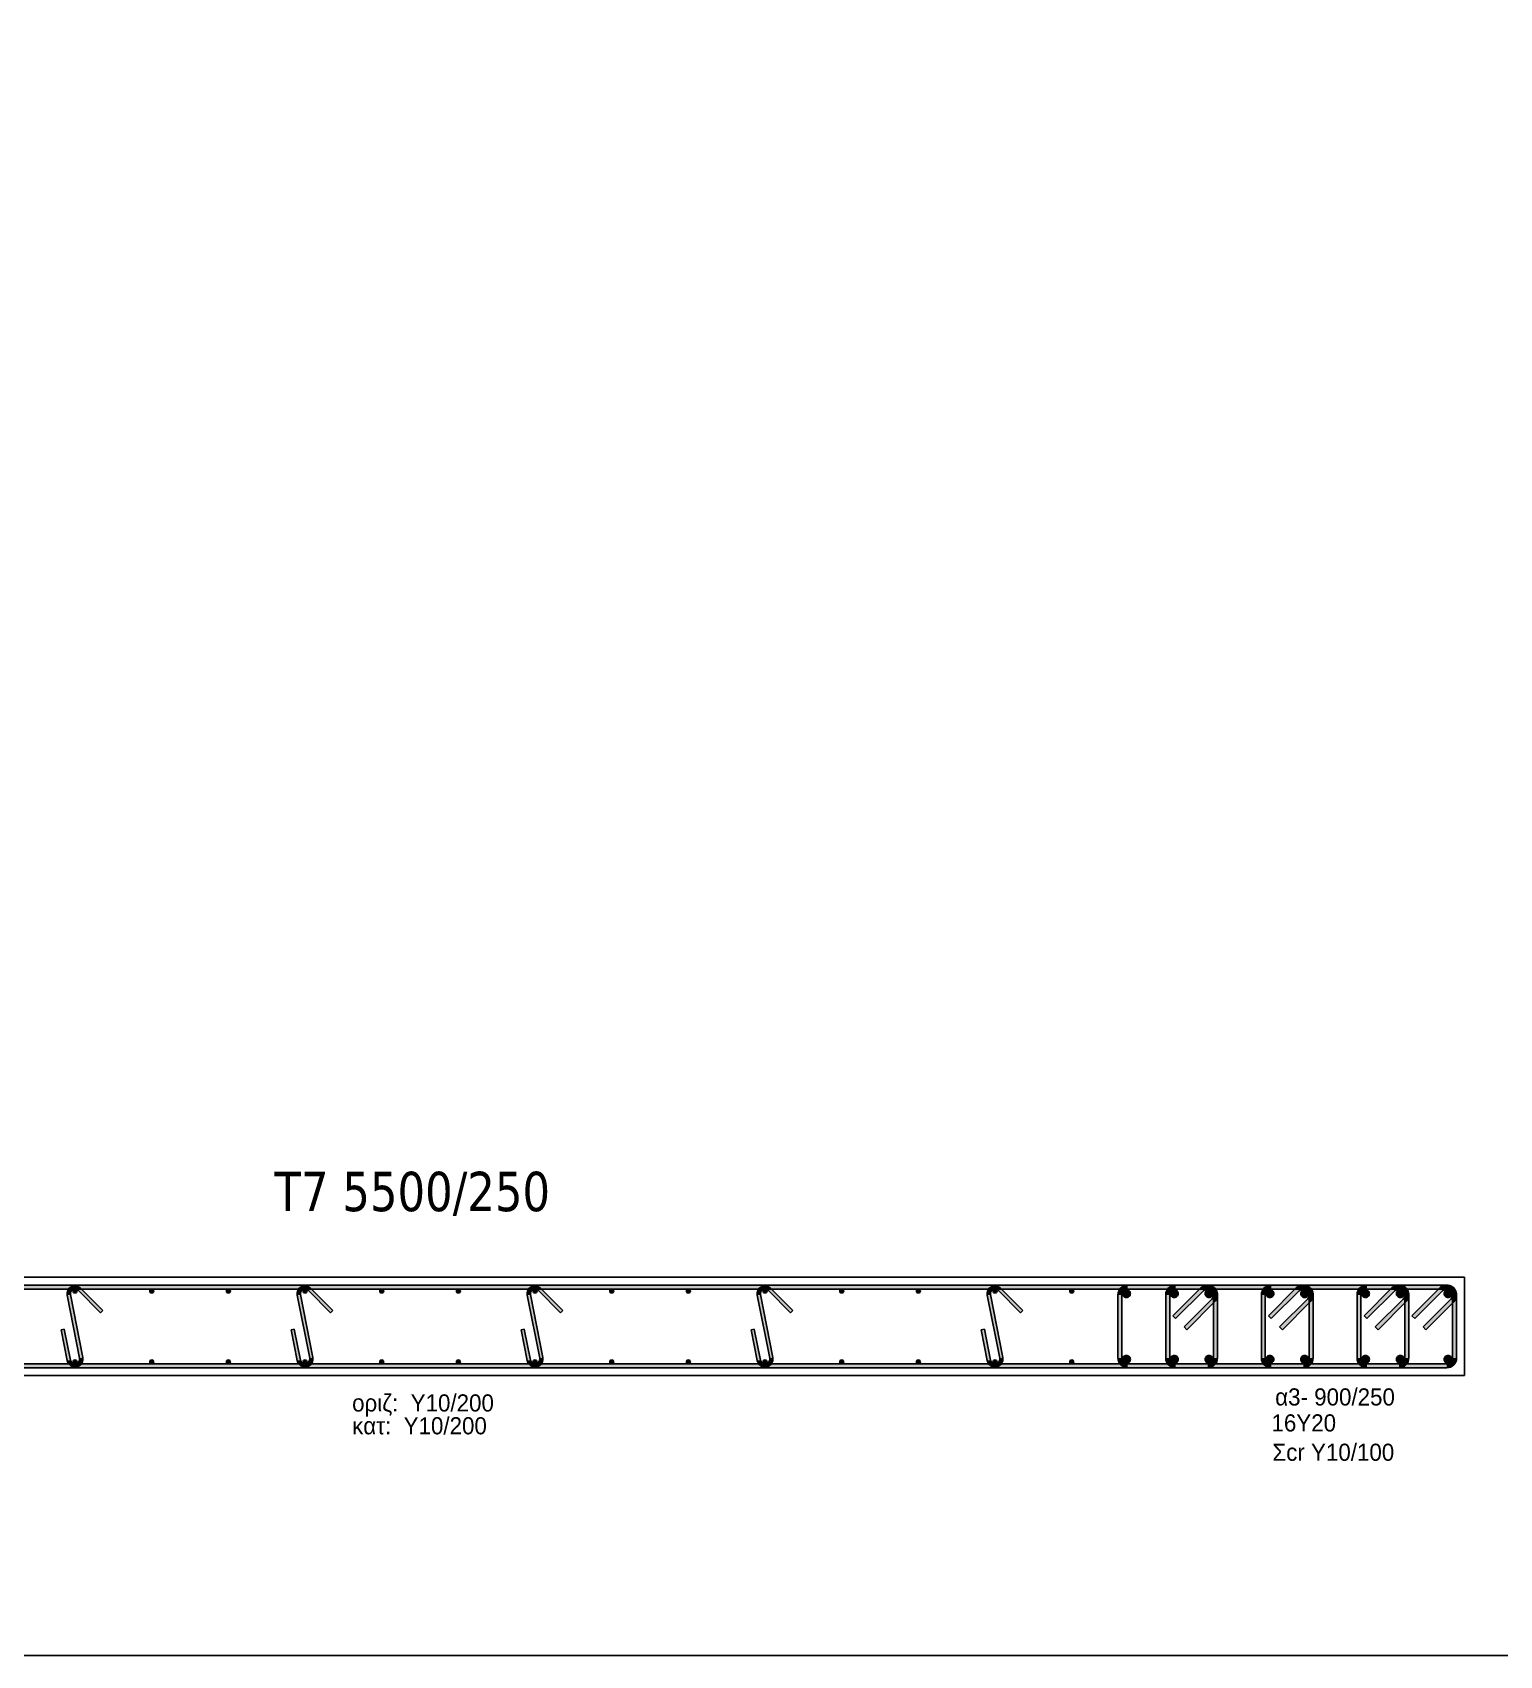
# Model space of a CAD drawing. Header units: millimetres. Extents: x -2171 to 1563, y -1758 to -1505.
# Drawn here: x 213.46 to 232.09, y -1630.29 to -1609.69 of the extents above; entities that cross this region are included whole.
import ezdxf

# ---------------------------------------------------------------- set-up
doc = ezdxf.new("R2010")
doc.units = ezdxf.units.MM
for name, color, linetype in [('-S_TEXT', 3, 'Continuous'), ('Col_Det', 7, 'Continuous'), ('Col_Det_Fill', 7, 'Continuous'), ('pinakaki', 153, 'Continuous')]:
    doc.layers.add(name, color=color, linetype=linetype)
doc.styles.add('S1Arl22_b_934_161', font='arial.ttf', dxfattribs={"width": 0.933629, "height": 0.002175})
doc.styles.get("Standard").update_dxf_attribs({"font": 'tahoma.ttf'})

msp = doc.modelspace()

# ---------------------------------------------------------------- hatches: boundary and pattern name
at = {"layer": 'Col_Det_Fill'}
for color, points in [(252, [(228.4475, -1625.6411), (228.4475, -1625.5911), (207.3444, -1625.5911), (207.3444, -1625.6411)]), (252, [(213.9033, -1625.7204), (213.9426, -1625.7127, -0.7407348), (214.0439, -1625.6587), (214.0721, -1625.6304, 0.7407348)]), (133, [(213.9764, -1625.6661, 0.4142136), (214.0014, -1625.6911, 0.4142136), (214.0264, -1625.6661, 0.4142136), (214.0014, -1625.6411, 0.4142136)]), (252, [(214.0721, -1625.6304), (214.0439, -1625.6587), (214.3267, -1625.9415), (214.355, -1625.9133)]), (133, [(214.9501, -1625.6661, 0.4142136), (214.9751, -1625.6911, 0.4142136), (215.0001, -1625.6661, 0.4142136), (214.9751, -1625.6411, 0.4142136)]), (133, [(215.9237, -1625.6661, 0.4142136), (215.9487, -1625.6911, 0.4142136), (215.9737, -1625.6661, 0.4142136), (215.9487, -1625.6411, 0.4142136)]), (252, [(216.8242, -1625.7204), (216.8635, -1625.7127, -0.7407348), (216.9648, -1625.6587), (216.993, -1625.6304, 0.7407348)]), (133, [(216.8973, -1625.6661, 0.4142136), (216.9223, -1625.6911, 0.4142136), (216.9473, -1625.6661, 0.4142136), (216.9223, -1625.6411, 0.4142136)]), (252, [(216.993, -1625.6304), (216.9648, -1625.6587), (217.2476, -1625.9415), (217.2759, -1625.9133)]), (133, [(217.871, -1625.6661, 0.4142136), (217.896, -1625.6911, 0.4142136), (217.921, -1625.6661, 0.4142136), (217.896, -1625.6411, 0.4142136)]), (133, [(218.8446, -1625.6661, 0.4142136), (218.8696, -1625.6911, 0.4142136), (218.8946, -1625.6661, 0.4142136), (218.8696, -1625.6411, 0.4142136)]), (252, [(219.7451, -1625.7204), (219.7843, -1625.7127, -0.7407348), (219.8856, -1625.6587), (219.9139, -1625.6304, 0.7407348)]), (133, [(219.8182, -1625.6661, 0.4142136), (219.8432, -1625.6911, 0.4142136), (219.8682, -1625.6661, 0.4142136), (219.8432, -1625.6411, 0.4142136)]), (252, [(219.9139, -1625.6304), (219.8856, -1625.6587), (220.1685, -1625.9415), (220.1968, -1625.9133)]), (133, [(220.7919, -1625.6661, 0.4142136), (220.8169, -1625.6911, 0.4142136), (220.8419, -1625.6661, 0.4142136), (220.8169, -1625.6411, 0.4142136)]), (133, [(221.7655, -1625.6661, 0.4142136), (221.7905, -1625.6911, 0.4142136), (221.8155, -1625.6661, 0.4142136), (221.7905, -1625.6411, 0.4142136)]), (252, [(222.666, -1625.7204), (222.7052, -1625.7127, -0.7407348), (222.8065, -1625.6587), (222.8348, -1625.6304, 0.7407348)]), (133, [(222.7391, -1625.6661, 0.4142136), (222.7641, -1625.6911, 0.4142136), (222.7891, -1625.6661, 0.4142136), (222.7641, -1625.6411, 0.4142136)]), (252, [(222.8348, -1625.6304), (222.8065, -1625.6587), (223.0894, -1625.9415), (223.1177, -1625.9133)]), (133, [(223.7127, -1625.6661, 0.4142136), (223.7377, -1625.6911, 0.4142136), (223.7627, -1625.6661, 0.4142136), (223.7377, -1625.6411, 0.4142136)]), (133, [(224.6864, -1625.6661, 0.4142136), (224.7114, -1625.6911, 0.4142136), (224.7364, -1625.6661, 0.4142136), (224.7114, -1625.6411, 0.4142136)]), (252, [(225.5869, -1625.7204), (225.6261, -1625.7127, -0.7407348), (225.7274, -1625.6587), (225.7557, -1625.6304, 0.7407348)]), (133, [(225.66, -1625.6661, 0.4142136), (225.685, -1625.6911, 0.4142136), (225.71, -1625.6661, 0.4142136), (225.685, -1625.6411, 0.4142136)]), (252, [(225.7557, -1625.6304), (225.7274, -1625.6587), (226.0103, -1625.9415), (226.0386, -1625.9133)]), (133, [(226.6336, -1625.6661, 0.4142136), (226.6586, -1625.6911, 0.4142136), (226.6836, -1625.6661, 0.4142136), (226.6586, -1625.6411, 0.4142136)]), (252, [(227.371, -1625.6411), (227.371, -1625.5911, 0.4142136), (227.246, -1625.7161), (227.296, -1625.7161, -0.4142136)]), (252, [(231.421, -1625.6411), (231.421, -1625.5911), (227.371, -1625.5911), (227.371, -1625.6411)]), (252, [(227.9781, -1625.6411), (227.9781, -1625.5911, 0.4142136), (227.8531, -1625.7161), (227.9031, -1625.7161, -0.4142136)]), (252, [(228.3322, -1625.6631), (228.2969, -1625.6277), (227.9433, -1625.9813), (227.9787, -1626.0166)]), (252, [(228.3852, -1625.6411), (228.3852, -1625.5911), (227.9781, -1625.5911), (227.9781, -1625.6411)]), (252, [(228.4602, -1625.7161), (228.5102, -1625.7161, 0.6681786), (228.2969, -1625.6277), (228.3322, -1625.6631, -0.6681786)]), (252, [(228.4383, -1625.7692), (228.4736, -1625.8045, 0.6681786), (228.3852, -1625.5911), (228.3852, -1625.6411, -0.6681786)]), (252, [(229.1924, -1625.6411), (229.1924, -1625.5911, 0.4142136), (229.0674, -1625.7161), (229.1174, -1625.7161, -0.4142136)]), (252, [(229.5465, -1625.6631), (229.5111, -1625.6277), (229.1576, -1625.9813), (229.1929, -1626.0166)]), (252, [(229.5995, -1625.6411), (229.5995, -1625.5911), (229.1924, -1625.5911), (229.1924, -1625.6411)]), (252, [(229.6745, -1625.7161), (229.7245, -1625.7161, 0.6681786), (229.5111, -1625.6277), (229.5465, -1625.6631, -0.6681786)]), (252, [(229.6526, -1625.7692), (229.6879, -1625.8045, 0.6681786), (229.5995, -1625.5911), (229.5995, -1625.6411, -0.6681786)]), (252, [(230.4067, -1625.6411), (230.4067, -1625.5911, 0.4142136), (230.2817, -1625.7161), (230.3317, -1625.7161, -0.4142136)]), (252, [(230.7608, -1625.6631), (230.7254, -1625.6277), (230.3719, -1625.9813), (230.4072, -1626.0166)]), (252, [(230.8138, -1625.6411), (230.8138, -1625.5911), (230.4067, -1625.5911), (230.4067, -1625.6411)]), (252, [(230.8888, -1625.7161), (230.9388, -1625.7161, 0.6681786), (230.7254, -1625.6277), (230.7608, -1625.6631, -0.6681786)]), (252, [(230.8668, -1625.7692), (230.9022, -1625.8045, 0.6681786), (230.8138, -1625.5911), (230.8138, -1625.6411, -0.6681786)]), (252, [(231.3679, -1625.6631), (231.3326, -1625.6277), (230.979, -1625.9813), (231.0144, -1626.0166)]), (252, [(231.496, -1625.7161), (231.546, -1625.7161, 0.6681786), (231.3326, -1625.6277), (231.3679, -1625.6631, -0.6681786)]), (252, [(231.474, -1625.7692), (231.5093, -1625.8045, 0.6681786), (231.421, -1625.5911), (231.421, -1625.6411, -0.6681786)]), (252, [(214.0603, -1626.5196), (214.0996, -1626.5119), (213.9426, -1625.7127), (213.9033, -1625.7204)]), (252, [(216.9812, -1626.5196), (217.0205, -1626.5119), (216.8635, -1625.7127), (216.8242, -1625.7204)]), (252, [(219.9021, -1626.5196), (219.9413, -1626.5119), (219.7843, -1625.7127), (219.7451, -1625.7204)]), (252, [(222.823, -1626.5196), (222.8622, -1626.5119), (222.7052, -1625.7127), (222.666, -1625.7204)]), (252, [(225.7439, -1626.5196), (225.7831, -1626.5119), (225.6261, -1625.7127), (225.5869, -1625.7204)]), (252, [(227.296, -1625.7161), (227.246, -1625.7161), (227.246, -1626.5161), (227.296, -1626.5161)]), (12, [(227.4033, -1625.6985, 0.4142136), (227.3533, -1625.6485, 0.4142136), (227.3033, -1625.6985, 0.4142136), (227.3533, -1625.7485, 0.4142136)]), (252, [(227.9031, -1625.7161), (227.8531, -1625.7161), (227.8531, -1626.5161), (227.9031, -1626.5161)]), (56, [(228.0104, -1625.6985, 0.4142136), (227.9604, -1625.6485, 0.4142136), (227.9104, -1625.6985, 0.4142136), (227.9604, -1625.7485, 0.4142136)]), (252, [(228.0847, -1626.1227), (228.1201, -1626.1581), (228.4736, -1625.8045), (228.4383, -1625.7692)]), (56, [(228.4529, -1625.6985, 0.4142136), (228.4029, -1625.6485, 0.4142136), (228.3529, -1625.6985, 0.4142136), (228.4029, -1625.7485, 0.4142136)]), (252, [(228.4602, -1626.5161), (228.5102, -1626.5161), (228.5102, -1625.7161), (228.4602, -1625.7161)]), (252, [(229.1174, -1625.7161), (229.0674, -1625.7161), (229.0674, -1626.5161), (229.1174, -1626.5161)]), (56, [(229.2247, -1625.6985, 0.4142136), (229.1747, -1625.6485, 0.4142136), (229.1247, -1625.6985, 0.4142136), (229.1747, -1625.7485, 0.4142136)]), (252, [(229.299, -1626.1227), (229.3344, -1626.1581), (229.6879, -1625.8045), (229.6526, -1625.7692)]), (56, [(229.6672, -1625.6985, 0.4142136), (229.6172, -1625.6485, 0.4142136), (229.5672, -1625.6985, 0.4142136), (229.6172, -1625.7485, 0.4142136)]), (252, [(229.6745, -1626.5161), (229.7245, -1626.5161), (229.7245, -1625.7161), (229.6745, -1625.7161)]), (252, [(230.3317, -1625.7161), (230.2817, -1625.7161), (230.2817, -1626.5161), (230.3317, -1626.5161)]), (56, [(230.439, -1625.6985, 0.4142136), (230.389, -1625.6485, 0.4142136), (230.339, -1625.6985, 0.4142136), (230.389, -1625.7485, 0.4142136)]), (252, [(230.5133, -1626.1227), (230.5487, -1626.1581), (230.9022, -1625.8045), (230.8668, -1625.7692)]), (56, [(230.8815, -1625.6985, 0.4142136), (230.8315, -1625.6485, 0.4142136), (230.7815, -1625.6985, 0.4142136), (230.8315, -1625.7485, 0.4142136)]), (252, [(230.8888, -1626.5161), (230.9388, -1626.5161), (230.9388, -1625.7161), (230.8888, -1625.7161)]), (252, [(231.1204, -1626.1227), (231.1558, -1626.1581), (231.5093, -1625.8045), (231.474, -1625.7692)]), (12, [(231.4886, -1625.6985, 0.4142136), (231.4386, -1625.6485, 0.4142136), (231.3886, -1625.6985, 0.4142136), (231.4386, -1625.7485, 0.4142136)]), (252, [(231.496, -1626.5161), (231.546, -1626.5161), (231.546, -1625.7161), (231.496, -1625.7161)]), (252, [(213.8654, -1626.1502), (213.8262, -1626.1579), (213.9033, -1626.5504), (213.9426, -1626.5427)]), (252, [(216.7863, -1626.1502), (216.7471, -1626.1579), (216.8242, -1626.5504), (216.8635, -1626.5427)]), (252, [(219.7072, -1626.1502), (219.668, -1626.1579), (219.7451, -1626.5504), (219.7843, -1626.5427)]), (252, [(222.6281, -1626.1502), (222.5889, -1626.1579), (222.666, -1626.5504), (222.7052, -1626.5427)]), (252, [(225.549, -1626.1502), (225.5098, -1626.1579), (225.5869, -1626.5504), (225.6261, -1626.5427)]), (252, [(207.3444, -1626.5911), (207.3444, -1626.6411), (228.4475, -1626.6411), (228.4475, -1626.5911)]), (252, [(213.9426, -1626.5427), (213.9033, -1626.5504, 1), (214.0996, -1626.5119), (214.0603, -1626.5196, -1)]), (133, [(213.9764, -1626.5661, 0.4142136), (214.0014, -1626.5911, 0.4142136), (214.0264, -1626.5661, 0.4142136), (214.0014, -1626.5411, 0.4142136)]), (133, [(214.9501, -1626.5661, 0.4142136), (214.9751, -1626.5911, 0.4142136), (215.0001, -1626.5661, 0.4142136), (214.9751, -1626.5411, 0.4142136)]), (133, [(215.9237, -1626.5661, 0.4142136), (215.9487, -1626.5911, 0.4142136), (215.9737, -1626.5661, 0.4142136), (215.9487, -1626.5411, 0.4142136)]), (252, [(216.8635, -1626.5427), (216.8242, -1626.5504, 1), (217.0205, -1626.5119), (216.9812, -1626.5196, -1)]), (133, [(216.8973, -1626.5661, 0.4142136), (216.9223, -1626.5911, 0.4142136), (216.9473, -1626.5661, 0.4142136), (216.9223, -1626.5411, 0.4142136)]), (133, [(217.871, -1626.5661, 0.4142136), (217.896, -1626.5911, 0.4142136), (217.921, -1626.5661, 0.4142136), (217.896, -1626.5411, 0.4142136)]), (133, [(218.8446, -1626.5661, 0.4142136), (218.8696, -1626.5911, 0.4142136), (218.8946, -1626.5661, 0.4142136), (218.8696, -1626.5411, 0.4142136)]), (252, [(219.7843, -1626.5427), (219.7451, -1626.5504, 1), (219.9413, -1626.5119), (219.9021, -1626.5196, -1)]), (133, [(219.8182, -1626.5661, 0.4142136), (219.8432, -1626.5911, 0.4142136), (219.8682, -1626.5661, 0.4142136), (219.8432, -1626.5411, 0.4142136)]), (133, [(220.7919, -1626.5661, 0.4142136), (220.8169, -1626.5911, 0.4142136), (220.8419, -1626.5661, 0.4142136), (220.8169, -1626.5411, 0.4142136)]), (133, [(221.7655, -1626.5661, 0.4142136), (221.7905, -1626.5911, 0.4142136), (221.8155, -1626.5661, 0.4142136), (221.7905, -1626.5411, 0.4142136)]), (252, [(222.7052, -1626.5427), (222.666, -1626.5504, 1), (222.8622, -1626.5119), (222.823, -1626.5196, -1)]), (133, [(222.7391, -1626.5661, 0.4142136), (222.7641, -1626.5911, 0.4142136), (222.7891, -1626.5661, 0.4142136), (222.7641, -1626.5411, 0.4142136)]), (133, [(223.7127, -1626.5661, 0.4142136), (223.7377, -1626.5911, 0.4142136), (223.7627, -1626.5661, 0.4142136), (223.7377, -1626.5411, 0.4142136)]), (133, [(224.6864, -1626.5661, 0.4142136), (224.7114, -1626.5911, 0.4142136), (224.7364, -1626.5661, 0.4142136), (224.7114, -1626.5411, 0.4142136)]), (252, [(225.6261, -1626.5427), (225.5869, -1626.5504, 1), (225.7831, -1626.5119), (225.7439, -1626.5196, -1)]), (133, [(225.66, -1626.5661, 0.4142136), (225.685, -1626.5911, 0.4142136), (225.71, -1626.5661, 0.4142136), (225.685, -1626.5411, 0.4142136)]), (133, [(226.6336, -1626.5661, 0.4142136), (226.6586, -1626.5911, 0.4142136), (226.6836, -1626.5661, 0.4142136), (226.6586, -1626.5411, 0.4142136)]), (252, [(227.296, -1626.5161), (227.246, -1626.5161, 0.4142136), (227.371, -1626.6411), (227.371, -1626.5911, -0.4142136)]), (12, [(227.4033, -1626.5338, 0.4142136), (227.3533, -1626.4838, 0.4142136), (227.3033, -1626.5338, 0.4142136), (227.3533, -1626.5838, 0.4142136)]), (252, [(227.371, -1626.5911), (227.371, -1626.6411), (231.421, -1626.6411), (231.421, -1626.5911)]), (252, [(227.9031, -1626.5161), (227.8531, -1626.5161, 0.4142136), (227.9781, -1626.6411), (227.9781, -1626.5911, -0.4142136)]), (56, [(228.0104, -1626.5338, 0.4142136), (227.9604, -1626.4838, 0.4142136), (227.9104, -1626.5338, 0.4142136), (227.9604, -1626.5838, 0.4142136)]), (252, [(227.9781, -1626.5911), (227.9781, -1626.6411), (228.3852, -1626.6411), (228.3852, -1626.5911)]), (56, [(228.4529, -1626.5338, 0.4142136), (228.4029, -1626.4838, 0.4142136), (228.3529, -1626.5338, 0.4142136), (228.4029, -1626.5838, 0.4142136)]), (252, [(228.3852, -1626.5911), (228.3852, -1626.6411, 0.4142136), (228.5102, -1626.5161), (228.4602, -1626.5161, -0.4142136)]), (252, [(229.1174, -1626.5161), (229.0674, -1626.5161, 0.4142136), (229.1924, -1626.6411), (229.1924, -1626.5911, -0.4142136)]), (56, [(229.2247, -1626.5338, 0.4142136), (229.1747, -1626.4838, 0.4142136), (229.1247, -1626.5338, 0.4142136), (229.1747, -1626.5838, 0.4142136)]), (252, [(229.1924, -1626.5911), (229.1924, -1626.6411), (229.5995, -1626.6411), (229.5995, -1626.5911)]), (56, [(229.6672, -1626.5338, 0.4142136), (229.6172, -1626.4838, 0.4142136), (229.5672, -1626.5338, 0.4142136), (229.6172, -1626.5838, 0.4142136)]), (252, [(229.5995, -1626.5911), (229.5995, -1626.6411, 0.4142136), (229.7245, -1626.5161), (229.6745, -1626.5161, -0.4142136)]), (252, [(230.3317, -1626.5161), (230.2817, -1626.5161, 0.4142136), (230.4067, -1626.6411), (230.4067, -1626.5911, -0.4142136)]), (56, [(230.439, -1626.5338, 0.4142136), (230.389, -1626.4838, 0.4142136), (230.339, -1626.5338, 0.4142136), (230.389, -1626.5838, 0.4142136)]), (252, [(230.4067, -1626.5911), (230.4067, -1626.6411), (230.8138, -1626.6411), (230.8138, -1626.5911)]), (56, [(230.8815, -1626.5338, 0.4142136), (230.8315, -1626.4838, 0.4142136), (230.7815, -1626.5338, 0.4142136), (230.8315, -1626.5838, 0.4142136)]), (252, [(230.8138, -1626.5911), (230.8138, -1626.6411, 0.4142136), (230.9388, -1626.5161), (230.8888, -1626.5161, -0.4142136)]), (12, [(231.4886, -1626.5338, 0.4142136), (231.4386, -1626.4838, 0.4142136), (231.3886, -1626.5338, 0.4142136), (231.4386, -1626.5838, 0.4142136)]), (252, [(231.421, -1626.5911), (231.421, -1626.6411, 0.4142136), (231.546, -1626.5161), (231.496, -1626.5161, -0.4142136)])]:
    msp.add_hatch(color=color, dxfattribs=at).paths.add_polyline_path(points)

# ---------------------------------------------------------------- linework, layer by layer
at = {"layer": '-S_TEXT', "ltscale": 5}
msp.add_lwpolyline([(202.3173, -1590.2497), (260.4648, -1590.2497), (260.4648, -1630.2944), (202.3173, -1630.2944)], close=True, dxfattribs=at)
at = {"layer": 'Col_Det', "color": 7}
for points in [[(231.646, -1625.4911), (205.646, -1625.4911)], [(228.4475, -1625.5911), (207.3444, -1625.5911)], [(207.3444, -1625.6411), (228.4475, -1625.6411)], [(214.355, -1625.9133), (214.0721, -1625.6304)], [(217.2759, -1625.9133), (216.993, -1625.6304)], [(220.1968, -1625.9133), (219.9139, -1625.6304)], [(223.1177, -1625.9133), (222.8348, -1625.6304)], [(226.0386, -1625.9133), (225.7557, -1625.6304)], [(231.421, -1625.5911), (227.371, -1625.5911)], [(227.371, -1625.6411), (231.421, -1625.6411)], [(228.2969, -1625.6277), (227.9433, -1625.9813)], [(228.3852, -1625.5911), (227.9781, -1625.5911)], [(227.9781, -1625.6411), (228.3852, -1625.6411)], [(228.4475, -1625.6411), (228.4475, -1625.5911)], [(229.5111, -1625.6277), (229.1576, -1625.9813)], [(229.5995, -1625.5911), (229.1924, -1625.5911)], [(229.1924, -1625.6411), (229.5995, -1625.6411)], [(230.7254, -1625.6277), (230.3719, -1625.9813)], [(230.8138, -1625.5911), (230.4067, -1625.5911)], [(230.4067, -1625.6411), (230.8138, -1625.6411)], [(231.3326, -1625.6277), (230.979, -1625.9813)], [(231.646, -1626.7411), (231.646, -1625.4911)], [(213.9033, -1625.7204), (214.0603, -1626.5196)], [(214.0996, -1626.5119), (213.9426, -1625.7127)], [(214.0439, -1625.6587), (214.3267, -1625.9415)], [(216.8242, -1625.7204), (216.9812, -1626.5196)], [(217.0205, -1626.5119), (216.8635, -1625.7127)], [(216.9648, -1625.6587), (217.2476, -1625.9415)], [(219.7451, -1625.7204), (219.9021, -1626.5196)], [(219.9413, -1626.5119), (219.7843, -1625.7127)], [(219.8856, -1625.6587), (220.1685, -1625.9415)], [(222.666, -1625.7204), (222.823, -1626.5196)], [(222.8622, -1626.5119), (222.7052, -1625.7127)], [(222.8065, -1625.6587), (223.0894, -1625.9415)], [(225.5869, -1625.7204), (225.7439, -1626.5196)], [(225.7831, -1626.5119), (225.6261, -1625.7127)], [(225.7274, -1625.6587), (226.0103, -1625.9415)], [(227.246, -1625.7161), (227.246, -1626.5161)], [(227.296, -1626.5161), (227.296, -1625.7161)], [(227.8531, -1625.7161), (227.8531, -1626.5161)], [(227.9031, -1626.5161), (227.9031, -1625.7161)], [(227.9787, -1626.0166), (228.3322, -1625.6631)], [(228.4383, -1625.7692), (228.0847, -1626.1227)], [(228.1201, -1626.1581), (228.4736, -1625.8045)], [(228.4602, -1625.7161), (228.4602, -1626.5161)], [(228.5102, -1626.5161), (228.5102, -1625.7161)], [(229.0674, -1625.7161), (229.0674, -1626.5161)], [(229.1174, -1626.5161), (229.1174, -1625.7161)], [(229.1929, -1626.0166), (229.5465, -1625.6631)], [(229.6526, -1625.7692), (229.299, -1626.1227)], [(229.3344, -1626.1581), (229.6879, -1625.8045)], [(229.6745, -1625.7161), (229.6745, -1626.5161)], [(229.7245, -1626.5161), (229.7245, -1625.7161)], [(230.2817, -1625.7161), (230.2817, -1626.5161)], [(230.3317, -1626.5161), (230.3317, -1625.7161)], [(230.4072, -1626.0166), (230.7608, -1625.6631)], [(230.8668, -1625.7692), (230.5133, -1626.1227)], [(230.5487, -1626.1581), (230.9022, -1625.8045)], [(230.8888, -1625.7161), (230.8888, -1626.5161)], [(230.9388, -1626.5161), (230.9388, -1625.7161)], [(231.0144, -1626.0166), (231.3679, -1625.6631)], [(231.474, -1625.7692), (231.1204, -1626.1227)], [(231.1558, -1626.1581), (231.5093, -1625.8045)], [(231.496, -1625.7161), (231.496, -1626.5161)], [(231.546, -1626.5161), (231.546, -1625.7161)], [(214.3267, -1625.9415), (214.355, -1625.9133)], [(217.2476, -1625.9415), (217.2759, -1625.9133)], [(220.1685, -1625.9415), (220.1968, -1625.9133)], [(223.0894, -1625.9415), (223.1177, -1625.9133)], [(226.0103, -1625.9415), (226.0386, -1625.9133)], [(227.9433, -1625.9813), (227.9787, -1626.0166)], [(229.1576, -1625.9813), (229.1929, -1626.0166)], [(230.3719, -1625.9813), (230.4072, -1626.0166)], [(230.979, -1625.9813), (231.0144, -1626.0166)], [(213.8654, -1626.1502), (213.8262, -1626.1579)], [(213.8262, -1626.1579), (213.9033, -1626.5504)], [(213.9426, -1626.5427), (213.8654, -1626.1502)], [(216.7863, -1626.1502), (216.7471, -1626.1579)], [(216.7471, -1626.1579), (216.8242, -1626.5504)], [(216.8635, -1626.5427), (216.7863, -1626.1502)], [(219.7072, -1626.1502), (219.668, -1626.1579)], [(219.668, -1626.1579), (219.7451, -1626.5504)], [(219.7843, -1626.5427), (219.7072, -1626.1502)], [(222.6281, -1626.1502), (222.5889, -1626.1579)], [(222.5889, -1626.1579), (222.666, -1626.5504)], [(222.7052, -1626.5427), (222.6281, -1626.1502)], [(225.549, -1626.1502), (225.5098, -1626.1579)], [(225.5098, -1626.1579), (225.5869, -1626.5504)], [(225.6261, -1626.5427), (225.549, -1626.1502)], [(228.0847, -1626.1227), (228.1201, -1626.1581)], [(229.299, -1626.1227), (229.3344, -1626.1581)], [(230.5133, -1626.1227), (230.5487, -1626.1581)], [(231.1204, -1626.1227), (231.1558, -1626.1581)], [(228.4475, -1626.5911), (207.3444, -1626.5911)], [(207.3444, -1626.6411), (228.4475, -1626.6411)], [(231.421, -1626.5911), (227.371, -1626.5911)], [(227.371, -1626.6411), (231.421, -1626.6411)], [(228.3852, -1626.5911), (227.9781, -1626.5911)], [(227.9781, -1626.6411), (228.3852, -1626.6411)], [(228.4475, -1626.6411), (228.4475, -1626.5911)], [(229.5995, -1626.5911), (229.1924, -1626.5911)], [(229.1924, -1626.6411), (229.5995, -1626.6411)], [(230.8138, -1626.5911), (230.4067, -1626.5911)], [(230.4067, -1626.6411), (230.8138, -1626.6411)], [(204.146, -1626.7411), (231.646, -1626.7411)]]:
    msp.add_lwpolyline(points, dxfattribs=at)
for points in [[(214.0721, -1625.6304, 0.7407348), (213.9033, -1625.7204, 0.7407348)], [(213.9426, -1625.7127, -0.7407348), (214.0439, -1625.6587)], [(214.0014, -1625.6411, 0.4142136), (213.9764, -1625.6661, 0.4142136)], [(214.0264, -1625.6661, 0.4142136), (214.0014, -1625.6411, 0.4142136)], [(214.9751, -1625.6411, 0.4142136), (214.9501, -1625.6661, 0.4142136)], [(215.0001, -1625.6661, 0.4142136), (214.9751, -1625.6411, 0.4142136)], [(215.9487, -1625.6411, 0.4142136), (215.9237, -1625.6661, 0.4142136)], [(215.9737, -1625.6661, 0.4142136), (215.9487, -1625.6411, 0.4142136)], [(216.993, -1625.6304, 0.7407348), (216.8242, -1625.7204, 0.7407348)], [(216.8635, -1625.7127, -0.7407348), (216.9648, -1625.6587)], [(216.9223, -1625.6411, 0.4142136), (216.8973, -1625.6661, 0.4142136)], [(216.9473, -1625.6661, 0.4142136), (216.9223, -1625.6411, 0.4142136)], [(217.896, -1625.6411, 0.4142136), (217.871, -1625.6661, 0.4142136)], [(217.921, -1625.6661, 0.4142136), (217.896, -1625.6411, 0.4142136)], [(218.8696, -1625.6411, 0.4142136), (218.8446, -1625.6661, 0.4142136)], [(218.8946, -1625.6661, 0.4142136), (218.8696, -1625.6411, 0.4142136)], [(219.9139, -1625.6304, 0.7407348), (219.7451, -1625.7204, 0.7407348)], [(219.7843, -1625.7127, -0.7407348), (219.8856, -1625.6587)], [(219.8432, -1625.6411, 0.4142136), (219.8182, -1625.6661, 0.4142136)], [(219.8682, -1625.6661, 0.4142136), (219.8432, -1625.6411, 0.4142136)], [(220.8169, -1625.6411, 0.4142136), (220.7919, -1625.6661, 0.4142136)], [(220.8419, -1625.6661, 0.4142136), (220.8169, -1625.6411, 0.4142136)], [(221.7905, -1625.6411, 0.4142136), (221.7655, -1625.6661, 0.4142136)], [(221.8155, -1625.6661, 0.4142136), (221.7905, -1625.6411, 0.4142136)], [(222.8348, -1625.6304, 0.7407348), (222.666, -1625.7204, 0.7407348)], [(222.7052, -1625.7127, -0.7407348), (222.8065, -1625.6587)], [(222.7641, -1625.6411, 0.4142136), (222.7391, -1625.6661, 0.4142136)], [(222.7891, -1625.6661, 0.4142136), (222.7641, -1625.6411, 0.4142136)], [(223.7377, -1625.6411, 0.4142136), (223.7127, -1625.6661, 0.4142136)], [(223.7627, -1625.6661, 0.4142136), (223.7377, -1625.6411, 0.4142136)], [(224.7114, -1625.6411, 0.4142136), (224.6864, -1625.6661, 0.4142136)], [(224.7364, -1625.6661, 0.4142136), (224.7114, -1625.6411, 0.4142136)], [(225.7557, -1625.6304, 0.7407348), (225.5869, -1625.7204, 0.7407348)], [(225.6261, -1625.7127, -0.7407348), (225.7274, -1625.6587)], [(225.685, -1625.6411, 0.4142136), (225.66, -1625.6661, 0.4142136)], [(225.71, -1625.6661, 0.4142136), (225.685, -1625.6411, 0.4142136)], [(226.6586, -1625.6411, 0.4142136), (226.6336, -1625.6661, 0.4142136)], [(226.6836, -1625.6661, 0.4142136), (226.6586, -1625.6411, 0.4142136)], [(227.371, -1625.5911, 0.4142136), (227.246, -1625.7161)], [(227.296, -1625.7161, -0.4142136), (227.371, -1625.6411, -0.4142136)], [(227.9781, -1625.5911, 0.4142136), (227.8531, -1625.7161)], [(227.9031, -1625.7161, -0.4142136), (227.9781, -1625.6411, -0.4142136)], [(228.5102, -1625.7161, 0.6681786), (228.2969, -1625.6277)], [(228.3322, -1625.6631, -0.6681786), (228.4602, -1625.7161, -0.6681786)], [(228.4736, -1625.8045, 0.6681786), (228.3852, -1625.5911)], [(228.3852, -1625.6411, -0.6681786), (228.4383, -1625.7692, -0.6681786)], [(229.1924, -1625.5911, 0.4142136), (229.0674, -1625.7161)], [(229.1174, -1625.7161, -0.4142136), (229.1924, -1625.6411, -0.4142136)], [(229.7245, -1625.7161, 0.6681786), (229.5111, -1625.6277)], [(229.5465, -1625.6631, -0.6681786), (229.6745, -1625.7161, -0.6681786)], [(229.6879, -1625.8045, 0.6681786), (229.5995, -1625.5911)], [(229.5995, -1625.6411, -0.6681786), (229.6526, -1625.7692, -0.6681786)], [(230.4067, -1625.5911, 0.4142136), (230.2817, -1625.7161)], [(230.3317, -1625.7161, -0.4142136), (230.4067, -1625.6411, -0.4142136)], [(230.9388, -1625.7161, 0.6681786), (230.7254, -1625.6277)], [(230.7608, -1625.6631, -0.6681786), (230.8888, -1625.7161, -0.6681786)], [(230.9022, -1625.8045, 0.6681786), (230.8138, -1625.5911)], [(230.8138, -1625.6411, -0.6681786), (230.8668, -1625.7692, -0.6681786)], [(231.546, -1625.7161, 0.6681786), (231.3326, -1625.6277)], [(231.3679, -1625.6631, -0.6681786), (231.496, -1625.7161, -0.6681786)], [(231.5093, -1625.8045, 0.6681786), (231.421, -1625.5911)], [(231.421, -1625.6411, -0.6681786), (231.474, -1625.7692, -0.6681786)], [(213.9764, -1625.6661, 0.4142136), (214.0014, -1625.6911, 0.4142136)], [(214.0014, -1625.6911, 0.4142136), (214.0264, -1625.6661, 0.4142136)], [(214.9501, -1625.6661, 0.4142136), (214.9751, -1625.6911, 0.4142136)], [(214.9751, -1625.6911, 0.4142136), (215.0001, -1625.6661, 0.4142136)], [(215.9237, -1625.6661, 0.4142136), (215.9487, -1625.6911, 0.4142136)], [(215.9487, -1625.6911, 0.4142136), (215.9737, -1625.6661, 0.4142136)], [(216.8973, -1625.6661, 0.4142136), (216.9223, -1625.6911, 0.4142136)], [(216.9223, -1625.6911, 0.4142136), (216.9473, -1625.6661, 0.4142136)], [(217.871, -1625.6661, 0.4142136), (217.896, -1625.6911, 0.4142136)], [(217.896, -1625.6911, 0.4142136), (217.921, -1625.6661, 0.4142136)], [(218.8446, -1625.6661, 0.4142136), (218.8696, -1625.6911, 0.4142136)], [(218.8696, -1625.6911, 0.4142136), (218.8946, -1625.6661, 0.4142136)], [(219.8182, -1625.6661, 0.4142136), (219.8432, -1625.6911, 0.4142136)], [(219.8432, -1625.6911, 0.4142136), (219.8682, -1625.6661, 0.4142136)], [(220.7919, -1625.6661, 0.4142136), (220.8169, -1625.6911, 0.4142136)], [(220.8169, -1625.6911, 0.4142136), (220.8419, -1625.6661, 0.4142136)], [(221.7655, -1625.6661, 0.4142136), (221.7905, -1625.6911, 0.4142136)], [(221.7905, -1625.6911, 0.4142136), (221.8155, -1625.6661, 0.4142136)], [(222.7391, -1625.6661, 0.4142136), (222.7641, -1625.6911, 0.4142136)], [(222.7641, -1625.6911, 0.4142136), (222.7891, -1625.6661, 0.4142136)], [(223.7127, -1625.6661, 0.4142136), (223.7377, -1625.6911, 0.4142136)], [(223.7377, -1625.6911, 0.4142136), (223.7627, -1625.6661, 0.4142136)], [(224.6864, -1625.6661, 0.4142136), (224.7114, -1625.6911, 0.4142136)], [(224.7114, -1625.6911, 0.4142136), (224.7364, -1625.6661, 0.4142136)], [(225.66, -1625.6661, 0.4142136), (225.685, -1625.6911, 0.4142136)], [(225.685, -1625.6911, 0.4142136), (225.71, -1625.6661, 0.4142136)], [(226.6336, -1625.6661, 0.4142136), (226.6586, -1625.6911, 0.4142136)], [(226.6586, -1625.6911, 0.4142136), (226.6836, -1625.6661, 0.4142136)], [(227.3533, -1625.6485, 0.4142136), (227.3033, -1625.6985, 0.4142136)], [(227.3033, -1625.6985, 0.4142136), (227.3533, -1625.7485, 0.4142136)], [(227.4033, -1625.6985, 0.4142136), (227.3533, -1625.6485, 0.4142136)], [(227.3533, -1625.7485, 0.4142136), (227.4033, -1625.6985, 0.4142136)], [(227.9604, -1625.6485, 0.4142136), (227.9104, -1625.6985, 0.4142136)], [(227.9104, -1625.6985, 0.4142136), (227.9604, -1625.7485, 0.4142136)], [(228.0104, -1625.6985, 0.4142136), (227.9604, -1625.6485, 0.4142136)], [(227.9604, -1625.7485, 0.4142136), (228.0104, -1625.6985, 0.4142136)], [(228.4029, -1625.6485, 0.4142136), (228.3529, -1625.6985, 0.4142136)], [(228.3529, -1625.6985, 0.4142136), (228.4029, -1625.7485, 0.4142136)], [(228.4529, -1625.6985, 0.4142136), (228.4029, -1625.6485, 0.4142136)], [(228.4029, -1625.7485, 0.4142136), (228.4529, -1625.6985, 0.4142136)], [(229.1747, -1625.6485, 0.4142136), (229.1247, -1625.6985, 0.4142136)], [(229.1247, -1625.6985, 0.4142136), (229.1747, -1625.7485, 0.4142136)], [(229.2247, -1625.6985, 0.4142136), (229.1747, -1625.6485, 0.4142136)], [(229.1747, -1625.7485, 0.4142136), (229.2247, -1625.6985, 0.4142136)], [(229.6172, -1625.6485, 0.4142136), (229.5672, -1625.6985, 0.4142136)], [(229.5672, -1625.6985, 0.4142136), (229.6172, -1625.7485, 0.4142136)], [(229.6672, -1625.6985, 0.4142136), (229.6172, -1625.6485, 0.4142136)], [(229.6172, -1625.7485, 0.4142136), (229.6672, -1625.6985, 0.4142136)], [(230.389, -1625.6485, 0.4142136), (230.339, -1625.6985, 0.4142136)], [(230.339, -1625.6985, 0.4142136), (230.389, -1625.7485, 0.4142136)], [(230.439, -1625.6985, 0.4142136), (230.389, -1625.6485, 0.4142136)], [(230.389, -1625.7485, 0.4142136), (230.439, -1625.6985, 0.4142136)], [(230.8315, -1625.6485, 0.4142136), (230.7815, -1625.6985, 0.4142136)], [(230.7815, -1625.6985, 0.4142136), (230.8315, -1625.7485, 0.4142136)], [(230.8815, -1625.6985, 0.4142136), (230.8315, -1625.6485, 0.4142136)], [(230.8315, -1625.7485, 0.4142136), (230.8815, -1625.6985, 0.4142136)], [(231.4386, -1625.6485, 0.4142136), (231.3886, -1625.6985, 0.4142136)], [(231.3886, -1625.6985, 0.4142136), (231.4386, -1625.7485, 0.4142136)], [(231.4886, -1625.6985, 0.4142136), (231.4386, -1625.6485, 0.4142136)], [(231.4386, -1625.7485, 0.4142136), (231.4886, -1625.6985, 0.4142136)], [(213.9033, -1626.5504, 1), (214.0996, -1626.5119)], [(214.0603, -1626.5196, -1), (213.9426, -1626.5427, -1)], [(214.0014, -1626.5411, 0.4142136), (213.9764, -1626.5661, 0.4142136)], [(213.9764, -1626.5661, 0.4142136), (214.0014, -1626.5911, 0.4142136)], [(214.0264, -1626.5661, 0.4142136), (214.0014, -1626.5411, 0.4142136)], [(214.0014, -1626.5911, 0.4142136), (214.0264, -1626.5661, 0.4142136)], [(214.9751, -1626.5411, 0.4142136), (214.9501, -1626.5661, 0.4142136)], [(214.9501, -1626.5661, 0.4142136), (214.9751, -1626.5911, 0.4142136)], [(215.0001, -1626.5661, 0.4142136), (214.9751, -1626.5411, 0.4142136)], [(214.9751, -1626.5911, 0.4142136), (215.0001, -1626.5661, 0.4142136)], [(215.9487, -1626.5411, 0.4142136), (215.9237, -1626.5661, 0.4142136)], [(215.9237, -1626.5661, 0.4142136), (215.9487, -1626.5911, 0.4142136)], [(215.9737, -1626.5661, 0.4142136), (215.9487, -1626.5411, 0.4142136)], [(215.9487, -1626.5911, 0.4142136), (215.9737, -1626.5661, 0.4142136)], [(216.8242, -1626.5504, 1), (217.0205, -1626.5119)], [(216.9812, -1626.5196, -1), (216.8635, -1626.5427, -1)], [(216.9223, -1626.5411, 0.4142136), (216.8973, -1626.5661, 0.4142136)], [(216.8973, -1626.5661, 0.4142136), (216.9223, -1626.5911, 0.4142136)], [(216.9473, -1626.5661, 0.4142136), (216.9223, -1626.5411, 0.4142136)], [(216.9223, -1626.5911, 0.4142136), (216.9473, -1626.5661, 0.4142136)], [(217.896, -1626.5411, 0.4142136), (217.871, -1626.5661, 0.4142136)], [(217.871, -1626.5661, 0.4142136), (217.896, -1626.5911, 0.4142136)], [(217.921, -1626.5661, 0.4142136), (217.896, -1626.5411, 0.4142136)], [(217.896, -1626.5911, 0.4142136), (217.921, -1626.5661, 0.4142136)], [(218.8696, -1626.5411, 0.4142136), (218.8446, -1626.5661, 0.4142136)], [(218.8446, -1626.5661, 0.4142136), (218.8696, -1626.5911, 0.4142136)], [(218.8946, -1626.5661, 0.4142136), (218.8696, -1626.5411, 0.4142136)], [(218.8696, -1626.5911, 0.4142136), (218.8946, -1626.5661, 0.4142136)], [(219.7451, -1626.5504, 1), (219.9413, -1626.5119)], [(219.9021, -1626.5196, -1), (219.7843, -1626.5427, -1)], [(219.8432, -1626.5411, 0.4142136), (219.8182, -1626.5661, 0.4142136)], [(219.8182, -1626.5661, 0.4142136), (219.8432, -1626.5911, 0.4142136)], [(219.8682, -1626.5661, 0.4142136), (219.8432, -1626.5411, 0.4142136)], [(219.8432, -1626.5911, 0.4142136), (219.8682, -1626.5661, 0.4142136)], [(220.8169, -1626.5411, 0.4142136), (220.7919, -1626.5661, 0.4142136)], [(220.7919, -1626.5661, 0.4142136), (220.8169, -1626.5911, 0.4142136)], [(220.8419, -1626.5661, 0.4142136), (220.8169, -1626.5411, 0.4142136)], [(220.8169, -1626.5911, 0.4142136), (220.8419, -1626.5661, 0.4142136)], [(221.7905, -1626.5411, 0.4142136), (221.7655, -1626.5661, 0.4142136)], [(221.7655, -1626.5661, 0.4142136), (221.7905, -1626.5911, 0.4142136)], [(221.8155, -1626.5661, 0.4142136), (221.7905, -1626.5411, 0.4142136)], [(221.7905, -1626.5911, 0.4142136), (221.8155, -1626.5661, 0.4142136)], [(222.666, -1626.5504, 1), (222.8622, -1626.5119)], [(222.823, -1626.5196, -1), (222.7052, -1626.5427, -1)], [(222.7641, -1626.5411, 0.4142136), (222.7391, -1626.5661, 0.4142136)], [(222.7391, -1626.5661, 0.4142136), (222.7641, -1626.5911, 0.4142136)], [(222.7891, -1626.5661, 0.4142136), (222.7641, -1626.5411, 0.4142136)], [(222.7641, -1626.5911, 0.4142136), (222.7891, -1626.5661, 0.4142136)], [(223.7377, -1626.5411, 0.4142136), (223.7127, -1626.5661, 0.4142136)], [(223.7127, -1626.5661, 0.4142136), (223.7377, -1626.5911, 0.4142136)], [(223.7627, -1626.5661, 0.4142136), (223.7377, -1626.5411, 0.4142136)], [(223.7377, -1626.5911, 0.4142136), (223.7627, -1626.5661, 0.4142136)], [(224.7114, -1626.5411, 0.4142136), (224.6864, -1626.5661, 0.4142136)], [(224.6864, -1626.5661, 0.4142136), (224.7114, -1626.5911, 0.4142136)], [(224.7364, -1626.5661, 0.4142136), (224.7114, -1626.5411, 0.4142136)], [(224.7114, -1626.5911, 0.4142136), (224.7364, -1626.5661, 0.4142136)], [(225.5869, -1626.5504, 1), (225.7831, -1626.5119)], [(225.7439, -1626.5196, -1), (225.6261, -1626.5427, -1)], [(225.685, -1626.5411, 0.4142136), (225.66, -1626.5661, 0.4142136)], [(225.66, -1626.5661, 0.4142136), (225.685, -1626.5911, 0.4142136)], [(225.71, -1626.5661, 0.4142136), (225.685, -1626.5411, 0.4142136)], [(225.685, -1626.5911, 0.4142136), (225.71, -1626.5661, 0.4142136)], [(226.6586, -1626.5411, 0.4142136), (226.6336, -1626.5661, 0.4142136)], [(226.6336, -1626.5661, 0.4142136), (226.6586, -1626.5911, 0.4142136)], [(226.6836, -1626.5661, 0.4142136), (226.6586, -1626.5411, 0.4142136)], [(226.6586, -1626.5911, 0.4142136), (226.6836, -1626.5661, 0.4142136)], [(227.246, -1626.5161, 0.4142136), (227.371, -1626.6411)], [(227.371, -1626.5911, -0.4142136), (227.296, -1626.5161, -0.4142136)], [(227.3533, -1626.4838, 0.4142136), (227.3033, -1626.5338, 0.4142136)], [(227.3033, -1626.5338, 0.4142136), (227.3533, -1626.5838, 0.4142136)], [(227.4033, -1626.5338, 0.4142136), (227.3533, -1626.4838, 0.4142136)], [(227.3533, -1626.5838, 0.4142136), (227.4033, -1626.5338, 0.4142136)], [(227.8531, -1626.5161, 0.4142136), (227.9781, -1626.6411)], [(227.9781, -1626.5911, -0.4142136), (227.9031, -1626.5161, -0.4142136)], [(227.9604, -1626.4838, 0.4142136), (227.9104, -1626.5338, 0.4142136)], [(227.9104, -1626.5338, 0.4142136), (227.9604, -1626.5838, 0.4142136)], [(228.0104, -1626.5338, 0.4142136), (227.9604, -1626.4838, 0.4142136)], [(227.9604, -1626.5838, 0.4142136), (228.0104, -1626.5338, 0.4142136)], [(228.4029, -1626.4838, 0.4142136), (228.3529, -1626.5338, 0.4142136)], [(228.3529, -1626.5338, 0.4142136), (228.4029, -1626.5838, 0.4142136)], [(228.3852, -1626.6411, 0.4142136), (228.5102, -1626.5161)], [(228.4602, -1626.5161, -0.4142136), (228.3852, -1626.5911, -0.4142136)], [(228.4529, -1626.5338, 0.4142136), (228.4029, -1626.4838, 0.4142136)], [(228.4029, -1626.5838, 0.4142136), (228.4529, -1626.5338, 0.4142136)], [(229.0674, -1626.5161, 0.4142136), (229.1924, -1626.6411)], [(229.1924, -1626.5911, -0.4142136), (229.1174, -1626.5161, -0.4142136)], [(229.1747, -1626.4838, 0.4142136), (229.1247, -1626.5338, 0.4142136)], [(229.1247, -1626.5338, 0.4142136), (229.1747, -1626.5838, 0.4142136)], [(229.2247, -1626.5338, 0.4142136), (229.1747, -1626.4838, 0.4142136)], [(229.1747, -1626.5838, 0.4142136), (229.2247, -1626.5338, 0.4142136)], [(229.6172, -1626.4838, 0.4142136), (229.5672, -1626.5338, 0.4142136)], [(229.5672, -1626.5338, 0.4142136), (229.6172, -1626.5838, 0.4142136)], [(229.5995, -1626.6411, 0.4142136), (229.7245, -1626.5161)], [(229.6745, -1626.5161, -0.4142136), (229.5995, -1626.5911, -0.4142136)], [(229.6672, -1626.5338, 0.4142136), (229.6172, -1626.4838, 0.4142136)], [(229.6172, -1626.5838, 0.4142136), (229.6672, -1626.5338, 0.4142136)], [(230.2817, -1626.5161, 0.4142136), (230.4067, -1626.6411)], [(230.4067, -1626.5911, -0.4142136), (230.3317, -1626.5161, -0.4142136)], [(230.389, -1626.4838, 0.4142136), (230.339, -1626.5338, 0.4142136)], [(230.339, -1626.5338, 0.4142136), (230.389, -1626.5838, 0.4142136)], [(230.439, -1626.5338, 0.4142136), (230.389, -1626.4838, 0.4142136)], [(230.389, -1626.5838, 0.4142136), (230.439, -1626.5338, 0.4142136)], [(230.8315, -1626.4838, 0.4142136), (230.7815, -1626.5338, 0.4142136)], [(230.7815, -1626.5338, 0.4142136), (230.8315, -1626.5838, 0.4142136)], [(230.8138, -1626.6411, 0.4142136), (230.9388, -1626.5161)], [(230.8888, -1626.5161, -0.4142136), (230.8138, -1626.5911, -0.4142136)], [(230.8815, -1626.5338, 0.4142136), (230.8315, -1626.4838, 0.4142136)], [(230.8315, -1626.5838, 0.4142136), (230.8815, -1626.5338, 0.4142136)], [(231.4386, -1626.4838, 0.4142136), (231.3886, -1626.5338, 0.4142136)], [(231.3886, -1626.5338, 0.4142136), (231.4386, -1626.5838, 0.4142136)], [(231.421, -1626.6411, 0.4142136), (231.546, -1626.5161)], [(231.496, -1626.5161, -0.4142136), (231.421, -1626.5911, -0.4142136)], [(231.4886, -1626.5338, 0.4142136), (231.4386, -1626.4838, 0.4142136)], [(231.4386, -1626.5838, 0.4142136), (231.4886, -1626.5338, 0.4142136)]]:
    msp.add_lwpolyline(points, format="xyb", dxfattribs=at)

# ---------------------------------------------------------------- texts
at = {"layer": 'Col_Det', "color": 7, "style": 'S1Arl22_b_934_161', "width": 0.933629}
for s, p in [('οριζ:  Y10/200', (217.5204, -1627.1961)), (' α3- 900/250', (229.164, -1627.12)), ('κατ:  Y10/200', (217.5204, -1627.4861)), ('16Y20', (229.1955, -1627.4496)), ('Σcr Y10/100', (229.2073, -1627.8221))]:
    msp.add_text(s, height=0.2175, dxfattribs=at).set_placement(p)
at = {"layer": 'pinakaki', "color": 1, "width": 0.933629}
msp.add_text(' Τ7 5500/250 ', height=0.5, dxfattribs=at).set_placement((216.3592, -1624.6524))

doc.saveas('drawing.dxf')
